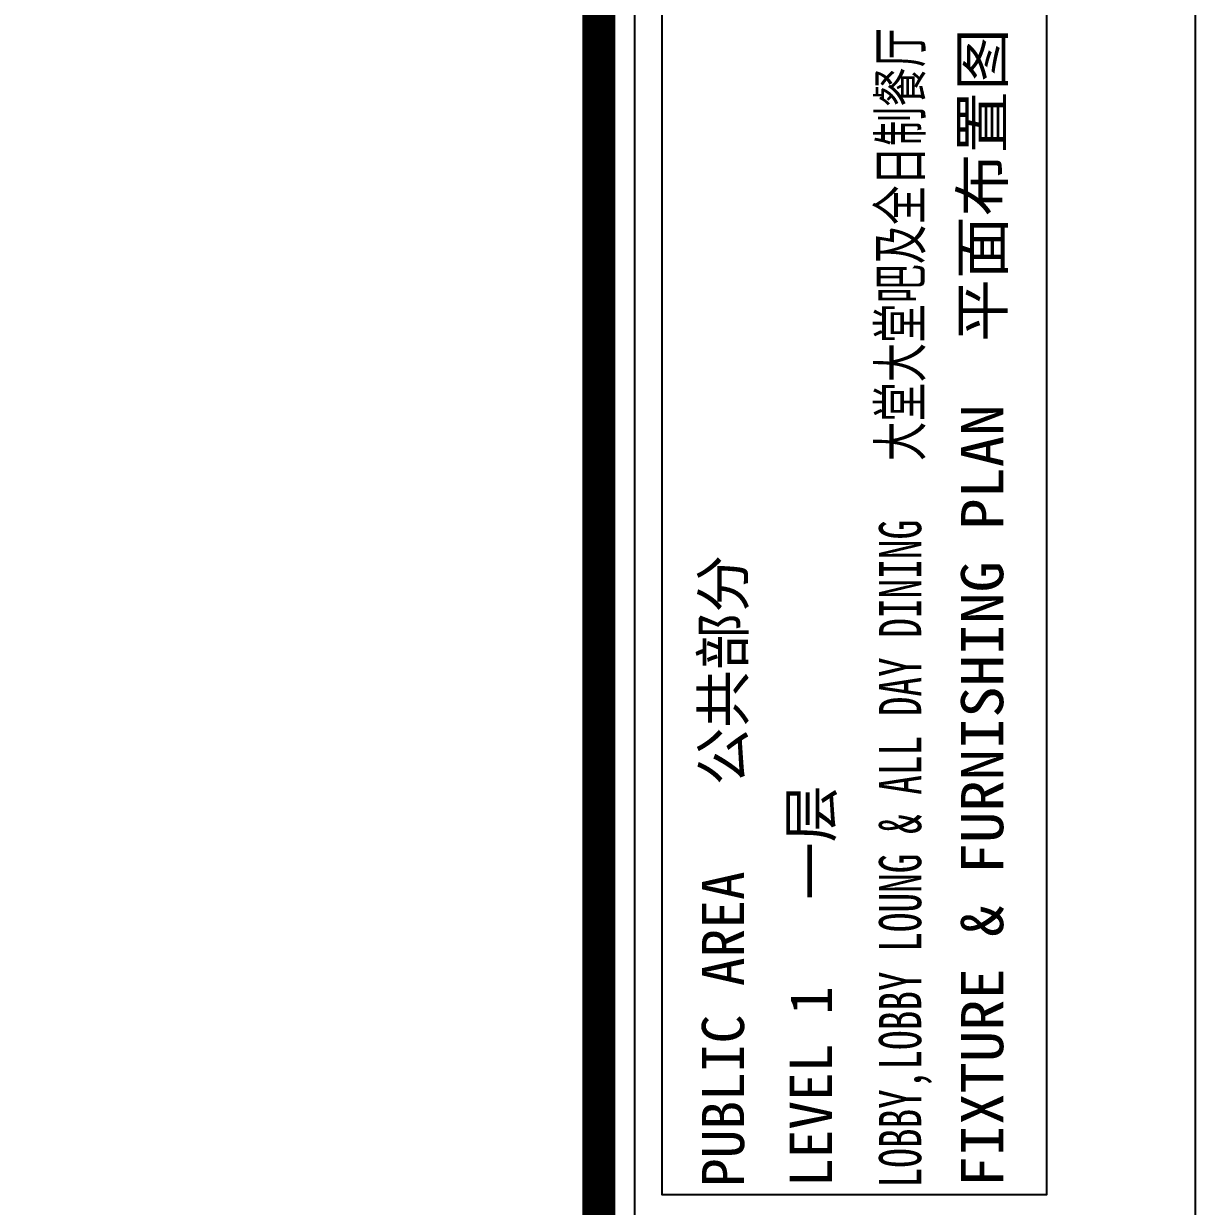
# Model space of a CAD drawing. Header units: millimetres. Extents: x 14385 to 129787, y 107826 to 186798.
# Drawn here: x 86753.3 to 86823.9, y 139020 to 139091.4 of the extents above; entities that cross this region are included whole.
import ezdxf
from ezdxf.enums import TextEntityAlignment as Align

# ---------------------------------------------------------------- set-up
doc = ezdxf.new("R2010")
doc.units = ezdxf.units.MM
doc.header["$LTSCALE"] = 1000
doc.layers.add('IDS-TEXT', color=50, linetype='Continuous')
doc.layers.add('TK', color=1, linetype='Continuous')
doc.styles.add('Arial', font='arial.ttf')
doc.styles.add('黑体', font='simhei.ttf', dxfattribs={"width": 0.8})

# ---------------------------------------------------------------- blocks, each defined once
blk = doc.blocks.new('A$C56D03EAD')
at = {"color": 150, "linetype": 'Continuous', "style": '黑体', "width": 1.652174, "flags": 8}
for p, p2 in [((-46.81, 154.55), (-46.81, 352.57)), ((-32.81, 154.55), (-32.81, 352.57))]:
    blk.add_attdef('五层405号套房天花布置图000000000000000', text='', height=7.21, rotation=90, dxfattribs=at).set_placement(p, p2, align=Align.FIT)
at = {"color": 150, "linetype": 'Continuous', "style": '黑体', "flags": 8}
for p in [(-84.27, 154.61), (-69.25, 154.61)]:
    blk.add_attdef('五层405号套房天花布置图', text='', height=7.21, rotation=90, dxfattribs=at).set_placement(p, align=Align.TOP_LEFT)
at = {"color": 150, "style": 'Arial', "flags": 8}
for tag, p in [('1:50', (-69.7, 71.4)), ('2009-11-28', (-47.69, 71.55))]:
    blk.add_attdef(tag, p, '', height=2.88, dxfattribs=at)
blk.add_attdef('RC-405', text='', height=12.01, dxfattribs=at).set_placement((-57.43, 35.11), align=Align.MIDDLE)
blk = doc.blocks.new('FSAFDSAFSAD')
at = {"layer": 'TK', "color": 2, "ltscale": 3}
blk.add_line((-283.12, 1552.91), (-283.12, 1215.21), dxfattribs=at)
at = {"layer": 'TK', "color": 255}
blk.add_lwpolyline([(-187.35, 2036.09), (-1376.35, 2036.09), (-1376.35, 1195.09), (-187.35, 1195.09)], close=True, dxfattribs=at)
at = {"layer": 'TK', "color": 8, "ltscale": 3, "const_width": 5.66}
blk.add_lwpolyline([(-289.22, 1552.46), (-289.22, 1215.21)], dxfattribs=at)
at = {"layer": 'TK', "color": 150}
blk.add_lwpolyline([(-278.43, 1552.71), (-212.8, 1552.71), (-212.8, 1346.81), (-278.43, 1346.81)], close=True, dxfattribs=at)

msp = doc.modelspace()

# ---------------------------------------------------------------- block references
at = {"layer": 'IDS-TEXT', "color": 150}
ref = msp.add_blockref('A$C56D03EAD', (86823.94, 138966.569), dxfattribs=dict(at, xscale=0.3532380151445977, yscale=0.3532380151445977, zscale=0.3532380151445977))
ref.add_attrib('五层405号套房天花布置图000000000000000', 'LOBBY,LOBBY LOUNG & ALL DAY DINING   大堂大堂吧及全日制餐厅', dxfattribs={"layer": '0', "color": 150, "linetype": 'Continuous', "height": 2.54545, "rotation": 90, "style": '黑体', "width": 0.644068, "flags": 8}).set_placement((86807.403, 139021.162), (86807.403, 139091.112), align=Align.FIT)
ref.add_attrib('五层405号套房天花布置图000000000000000', 'FIXTURE & FURNISHING PLAN  平面布置图', dxfattribs={"layer": '0', "color": 150, "linetype": 'Continuous', "height": 2.54545, "rotation": 90, "style": '黑体', "width": 1.027027, "flags": 8}).set_placement((86812.352, 139021.162), (86812.352, 139091.112), align=Align.FIT)
ref.add_attrib('五层405号套房天花布置图', 'LEVEL 1   一层', dxfattribs={"layer": '0', "color": 150, "linetype": 'Continuous', "height": 2.54545, "rotation": 90, "style": '黑体', "flags": 8}).set_placement((86799.478, 139021.184), align=Align.TOP_LEFT)
ref.add_attrib('五层405号套房天花布置图', 'PUBLIC AREA   公共部分', dxfattribs={"layer": '0', "color": 150, "linetype": 'Continuous', "height": 2.54545, "rotation": 90, "style": '黑体', "flags": 8}).set_placement((86794.174, 139021.184), align=Align.TOP_LEFT)
at = {"layer": 'TK', "xscale": 0.3532380151445977, "yscale": 0.3532380151445977, "zscale": 0.3532380151445977}
msp.add_blockref('FSAFDSAFSAD', (86890.121, 138544.979), dxfattribs=at)

doc.saveas('drawing.dxf')
